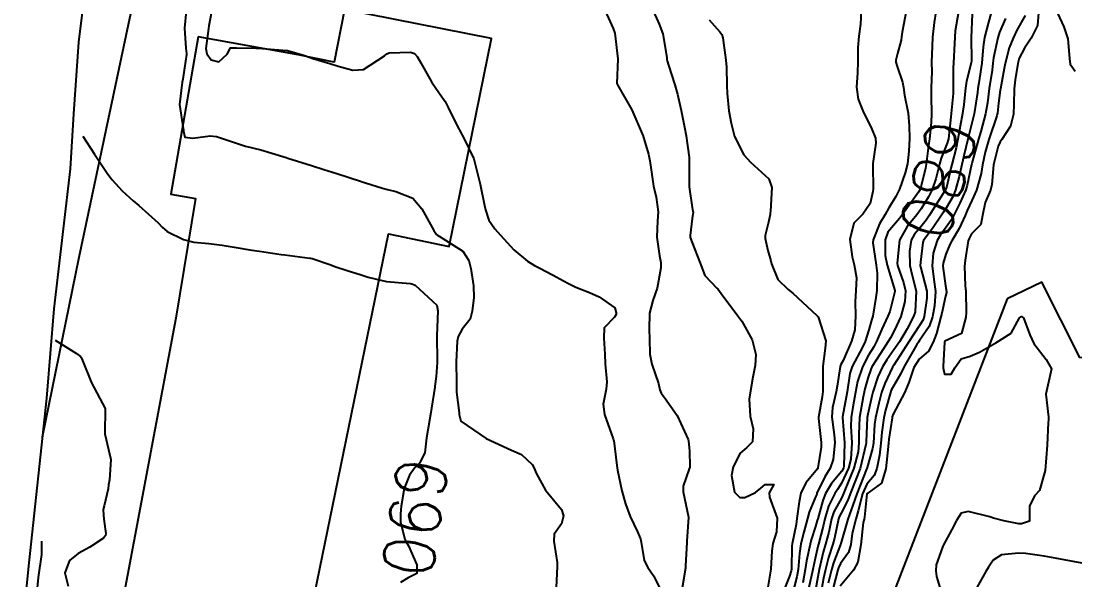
# Model space of a CAD drawing. Header units: metres. Extents: x 298520 to 308411, y 7433745 to 7450750.
# Drawn here: x 300208.3 to 300291.2, y 7445957.3 to 7446001.3 of the extents above; entities that cross this region are included whole.
import ezdxf
from ezdxf.enums import TextEntityAlignment as Align

# ---------------------------------------------------------------- set-up
doc = ezdxf.new("R2010")
doc.units = ezdxf.units.M
doc.header["$LTSCALE"] = 10
for name, color, linetype in [('Area', 45, 'Continuous'), ('Cotas', 45, 'Continuous'), ('Curvas de Nivel 1m', 11, 'Continuous'), ('Curvas de Nivel 5m', 15, 'Continuous'), ('Edificações', 30, 'Continuous'), ('Vias Primárias', 230, 'Continuous')]:
    doc.layers.add(name, color=color, linetype=linetype)
doc.styles.add('Style-STANDARD', font='STANDARD.shx')

msp = doc.modelspace()

# ---------------------------------------------------------------- linework, layer by layer
at = {"layer": 'Area'}
msp.add_polyline3d([(300208.323, 7445952.463, 692.177), (300208.966, 7445958.674, 698.467), (300210.34, 7445971.63, 691.207), (300210.923, 7445978.653, 692.237), (300212.205, 7445989.671, 695.197), (300212.48, 7445994.008, 689.756), (300212.86, 7445999.652, 689.287), (300213.581, 7446005.387, 689.097)], dxfattribs=at)
at = {"layer": 'Curvas de Nivel 1m', "flags": 128}
for points, elevation in [([(300221.317, 7446002.117), (300221.183, 7446000.742), (300221.28, 7445999.184), (300221.329, 7445998.739), (300221.333, 7445998.679), (300221.267, 7445998.139), (300221.046, 7445996.743), (300220.991, 7445996.485), (300220.791, 7445994.747), (300221.086, 7445992.861), (300221.107, 7445992.741), (300221.113, 7445992.652), (300221.197, 7445992.164), (300221.847, 7445992.083), (300223.199, 7445992.287), (300223.697, 7445992.216), (300225.193, 7445991.711), (300225.975, 7445991.472), (300227.188, 7445991.179), (300228.924, 7445990.653), (300229.182, 7445990.566), (300229.303, 7445990.527), (300231.173, 7445989.95), (300232.157, 7445989.626), (300233.163, 7445989.3), (300235.035, 7445988.701), (300235.154, 7445988.667), (300235.434, 7445988.576), (300236.756, 7445988.163), (300237.148, 7445988.041), (300237.799, 7445987.891), (300239.141, 7445987.374), (300239.854, 7445986.523), (300240.81, 7445984.819), (300241.021, 7445984.511), (300241.112, 7445984.445), (300241.232, 7445984.388), (300243.094, 7445983.193), (300243.55, 7445982.475), (300243.713, 7445981.837), (300243.931, 7445980.471), (300243.955, 7445979.565), (300243.822, 7445978.472), (300243.647, 7445977.854), (300243.019, 7445977.067), (300242.713, 7445976.484), (300242.641, 7445976.117), (300242.561, 7445974.486), (300242.586, 7445972.869), (300242.585, 7445972.486), (300242.59, 7445972.116), (300242.783, 7445970.482), (300242.803, 7445970.344), (300242.936, 7445969.836), (300244.913, 7445968.46), (300246.904, 7445967.535), (300247.687, 7445967.214), (300248.528, 7445966.415), (300248.664, 7445966.186), (300248.886, 7445965.688), (300249.591, 7445964.403), (300250.85, 7445962.867), (300251.01, 7445962.387), (300250.836, 7445961.744), (300250.278, 7445960.946), (300250.234, 7445960.396), (300250.497, 7445958.702), (300250.511, 7445958.393), (300250.428, 7445956.744)], 689), ([(300223.316, 7446002.038), (300223.105, 7446000.922), (300223.071, 7446000.722), (300222.859, 7445999.144), (300222.927, 7445998.723), (300223.268, 7445998.261), (300223.872, 7445998.109), (300224.537, 7445998.707), (300224.791, 7445999.194), (300225.28, 7445999.194), (300226.797, 7445999.161), (300227.28, 7445999.15), (300228.918, 7445999.014), (300229.278, 7445998.988), (300230.549, 7445998.631), (300231.081, 7445998.432), (300231.27, 7445998.371), (300232.621, 7445997.964), (300233.265, 7445997.766), (300234.414, 7445997.436), (300235.262, 7445997.504), (300236.93, 7445998.555), (300237.112, 7445998.716), (300237.277, 7445998.794), (300238.96, 7445998.851), (300239.276, 7445998.76), (300239.497, 7445998.528), (300239.786, 7445998.007), (300240.619, 7445996.516), (300241.244, 7445995.598), (300241.703, 7445994.968), (300241.931, 7445994.5), (300242.6, 7445993.101), (300242.947, 7445992.484), (300243.038, 7445992.319), (300243.199, 7445992.043), (300243.941, 7445990.472), (300244.215, 7445989.421), (300244.434, 7445988.467), (300244.799, 7445986.8), (300244.869, 7445986.463), (300245.125, 7445985.651), (300245.609, 7445984.944), (300246.053, 7445984.451), (300247.096, 7445983.318), (300248.161, 7445982.424), (300248.732, 7445982.068), (300249.078, 7445981.879), (300250.135, 7445981.337), (300251.067, 7445980.835), (300251.351, 7445980.671), (300251.981, 7445980.376), (300253.057, 7445979.947), (300253.802, 7445979.603), (300255.039, 7445978.733), (300255.153, 7445978.339), (300255.151, 7445978.22), (300255.029, 7445977.995), (300254.203, 7445977.166), (300254.17, 7445976.348), (300254.254, 7445975.093), (300254.29, 7445974.347), (300254.405, 7445972.912), (300254.353, 7445972.346), (300254.128, 7445971.171), (300254.219, 7445970.347), (300254.914, 7445968.433), (300254.947, 7445968.34), (300254.956, 7445968.296), (300255.194, 7445966.337), (300255.255, 7445965.971), (300255.584, 7445964.333), (300255.872, 7445963.316), (300256.251, 7445962.326), (300256.831, 7445961.12), (300257.069, 7445960.56), (300257.111, 7445960.316), (300257.359, 7445958.862), (300257.645, 7445958.307), (300258.117, 7445957.631), (300258.773, 7445956.29)], 688), ([(300254.179, 7446002.351), (300254.922, 7446000.728), (300255.045, 7446000.343), (300255.273, 7445998.34), (300255.202, 7445996.392), (300255.213, 7445996.34), (300255.252, 7445996.276), (300256.386, 7445994.328), (300257.204, 7445992.426), (300257.232, 7445992.348), (300257.242, 7445992.319), (300257.694, 7445990.819), (300257.804, 7445990.311), (300257.89, 7445989.592), (300258.097, 7445988.306), (300258.292, 7445987.45), (300258.45, 7445986.3), (300258.412, 7445985.587), (300258.358, 7445984.301), (300258.569, 7445982.82), (300258.666, 7445982.296), (300258.674, 7445981.891), (300258.372, 7445980.3), (300258.023, 7445979.331), (300257.762, 7445978.309), (300257.736, 7445977.025), (300257.775, 7445976.309), (300257.802, 7445975.109), (300257.947, 7445974.306), (300258.487, 7445972.781), (300258.592, 7445972.296), (300258.682, 7445972.016), (300258.957, 7445971.688), (300259.959, 7445970.28), (300260.801, 7445968.385), (300260.826, 7445968.271), (300260.905, 7445967.475), (300260.954, 7445966.269), (300260.945, 7445966.217), (300260.891, 7445966.073), (300260.429, 7445964.723), (300260.429, 7445964.274), (300260.843, 7445962.27), (300260.716, 7445960.379), (300260.71, 7445960.271), (300260.615, 7445958.452), (300260.594, 7445958.272), (300260.347, 7445956.704)], 687), ([(300257.977, 7446002.303), (300258.54, 7446001.068), (300258.811, 7446000.295), (300259.128, 7445998.439), (300259.139, 7445998.292), (300259.157, 7445998.177), (300259.268, 7445997.836), (300259.77, 7445996.285), (300259.97, 7445995.554), (300260.26, 7445994.28), (300260.529, 7445992.958), (300260.646, 7445992.276), (300260.883, 7445990.576), (300260.904, 7445990.273), (300260.891, 7445988.539), (300260.904, 7445988.272), (300261.137, 7445986.643), (300261.19, 7445986.325), (300261.194, 7445986.269), (300261.128, 7445985.77), (300260.958, 7445984.428), (300260.969, 7445984.271), (300261.108, 7445983.923), (300261.762, 7445982.26), (300262.114, 7445981.295), (300263.064, 7445980.3), (300263.14, 7445980.239), (300263.421, 7445979.873), (300264.637, 7445978.224), (300265.028, 7445977.684), (300265.841, 7445976.212), (300266.132, 7445975.079), (300266.083, 7445974.209), (300265.891, 7445973.299), (300265.705, 7445972.213), (300265.614, 7445971.555), (300265.698, 7445970.212), (300265.918, 7445969.221), (300265.879, 7445968.21), (300265.405, 7445967.718), (300264.904, 7445967.3), (300264.358, 7445966.228), (300264.211, 7445965.555), (300264.454, 7445964.226), (300264.867, 7445963.817), (300265.274, 7445963.809), (300266.104, 7445964.208), (300266.526, 7445964.554), (300266.879, 7445964.848), (300267.542, 7445964.852), (300267.195, 7445964.195), (300267.216, 7445963.847), (300267.804, 7445962.186), (300267.754, 7445961.108), (300267.48, 7445960.19), (300267.393, 7445959.612), (300267.317, 7445958.192), (300267.039, 7445956.459)], 686), ([(300274.43, 7446002.109), (300274.367, 7446001.055), (300274.234, 7446000.111), (300274.167, 7445999.234), (300274.168, 7445998.111), (300274.133, 7445997.242), (300274.056, 7445996.112), (300274.191, 7445995.158), (300274.596, 7445994.106), (300275.211, 7445992.939), (300275.554, 7445992.096), (300275.588, 7445991.707), (300275.355, 7445990.098), (300275.345, 7445989.933), (300275.375, 7445988.098), (300275.353, 7445987.896), (300275.141, 7445986.947), (300274.565, 7445986.109), (300273.84, 7445985.401), (300273.529, 7445984.124), (300273.718, 7445982.749), (300273.886, 7445982.118), (300274.057, 7445981.1), (300274.014, 7445980.116), (300273.957, 7445979.208), (300273.986, 7445978.116), (300273.924, 7445977.018), (300273.677, 7445976.12), (300272.998, 7445974.591), (300272.835, 7445974.291), (300272.784, 7445974.132), (300272.537, 7445972.567), (300272.462, 7445972.135), (300272.177, 7445970.911), (300272.112, 7445970.138), (300272.307, 7445968.751), (300272.356, 7445968.136), (300272.231, 7445966.805), (300271.987, 7445966.139), (300271.578, 7445965.451), (300270.947, 7445964.149), (300270.928, 7445964.094), (300270.87, 7445963.934), (300270.342, 7445962.664), (300270.197, 7445962.156), (300269.912, 7445961.079), (300269.684, 7445960.161), (300269.571, 7445959.403), (300269.468, 7445958.163), (300269.374, 7445957.577), (300268.99, 7445956.168)], 684), ([(300277.974, 7446002.07), (300277.655, 7446000.424), (300277.603, 7446000.075), (300277.563, 7445999.812), (300277.283, 7445998.743), (300277.14, 7445998.217), (300277.148, 7445998.081), (300277.269, 7445997.728), (300277.687, 7445996.503), (300277.753, 7445996.072), (300277.835, 7445995.48), (300278.112, 7445994.067), (300278.214, 7445993.066), (300278.219, 7445992.065), (300278.182, 7445991.055), (300278.064, 7445990.067), (300277.883, 7445989.359), (300277.44, 7445988.076), (300277.147, 7445987.504), (300276.614, 7445986.609), (300276.321, 7445986.088), (300275.875, 7445985.339), (300275.359, 7445984.097), (300275.343, 7445983.855), (300275.605, 7445982.095), (300275.689, 7445981.481), (300275.663, 7445980.094), (300275.586, 7445979.564), (300275.334, 7445978.097), (300275.27, 7445977.858), (300275.022, 7445977.017), (300274.749, 7445976.104), (300274.538, 7445975.637), (300273.724, 7445974.119), (300273.541, 7445973.566), (300273.311, 7445972.125), (300272.967, 7445970.154), (300272.963, 7445970.13), (300272.964, 7445970.109), (300273.112, 7445968.127), (300273.059, 7445966.292), (300273.022, 7445966.128), (300272.891, 7445965.898), (300272.091, 7445964.928), (300271.631, 7445964.142), (300271.414, 7445963.595), (300271.01, 7445962.148), (300270.975, 7445962.015), (300270.837, 7445961.525), (300270.494, 7445960.485), (300270.399, 7445960.154), (300270.128, 7445958.832), (300270.027, 7445958.158), (300269.831, 7445957.111)], 683), ([(300280.303, 7446002.04), (300280.171, 7446001.185), (300280.044, 7446000.043), (300279.999, 7445999.336), (300279.969, 7445998.043), (300279.978, 7445997.33), (300279.934, 7445996.043), (300279.923, 7445995.362), (300279.965, 7445994.043), (300279.938, 7445993.32), (300279.792, 7445992.044), (300279.716, 7445991.526), (300279.542, 7445990.046), (300279.489, 7445989.736), (300279.157, 7445988.335), (300279.093, 7445988.112), (300279.068, 7445988.051), (300278.943, 7445987.845), (300277.689, 7445986.072), (300277.442, 7445985.761), (300277.123, 7445985.412), (300276.515, 7445984.683), (300276.307, 7445984.088), (300276.314, 7445982.864), (300276.458, 7445982.086), (300277.063, 7445980.111), (300277.07, 7445980.087), (300277.062, 7445980.027), (300276.669, 7445978.453), (300276.531, 7445978.085), (300276.043, 7445977.07), (300275.634, 7445976.094), (300275.42, 7445975.685), (300275.002, 7445975.019), (300274.531, 7445974.107), (300274.142, 7445972.946), (300273.983, 7445972.115), (300273.772, 7445970.939), (300273.634, 7445970.12), (300273.614, 7445969.438), (300273.678, 7445968.119), (300273.614, 7445966.834), (300273.434, 7445966.122), (300272.881, 7445964.954), (300272.557, 7445964.453), (300272.354, 7445964.135), (300271.865, 7445963.133), (300271.556, 7445962.143), (300271.422, 7445961.559), (300271.055, 7445960.148), (300271.007, 7445959.962), (300270.806, 7445959.032), (300270.649, 7445958.298), (300270.618, 7445958.152), (300270.291, 7445956.642)], 682), ([(300282.091, 7446002.018), (300281.813, 7446000.527), (300281.782, 7446000.025), (300281.772, 7445999.549), (300281.678, 7445998.026), (300281.658, 7445997.637), (300281.668, 7445996.026), (300281.655, 7445995.617), (300281.513, 7445994.027), (300281.488, 7445993.76), (300281.297, 7445992.029), (300281.283, 7445991.949), (300281.2, 7445991.7), (300280.718, 7445990.505), (300280.585, 7445990.036), (300280.305, 7445988.9), (300280.016, 7445988.041), (300279.723, 7445987.468), (300279.138, 7445986.531), (300278.794, 7445986.055), (300278.037, 7445985.149), (300277.436, 7445984.075), (300277.259, 7445982.252), (300277.292, 7445982.077), (300277.747, 7445980.747), (300277.908, 7445980.067), (300277.866, 7445979.252), (300277.545, 7445978.072), (300277.021, 7445976.936), (300276.721, 7445976.377), (300276.551, 7445976.085), (300275.941, 7445975.154), (300275.276, 7445974.097), (300275.188, 7445973.9), (300274.981, 7445973.274), (300274.71, 7445972.361), (300274.656, 7445972.105), (300274.587, 7445971.734), (300274.306, 7445970.11), (300274.229, 7445968.804), (300274.246, 7445968.11), (300274.195, 7445967.4), (300273.857, 7445966.116), (300273.148, 7445964.398), (300273.039, 7445964.128), (300272.993, 7445964.006), (300272.867, 7445963.757), (300272.285, 7445962.702), (300272.099, 7445962.137), (300271.878, 7445961.094), (300271.618, 7445960.142), (300271.439, 7445959.518), (300271.13, 7445958.147), (300271.075, 7445957.862), (300270.774, 7445956.271)], 681), ([(300284.645, 7446001.987), (300284.43, 7446001.11), (300284.133, 7445999.998), (300284.012, 7445999.279), (300283.915, 7445998), (300283.689, 7445996.435), (300283.613, 7445996.005), (300283.572, 7445995.681), (300283.317, 7445994.009), (300283.219, 7445993.582), (300282.887, 7445992.332), (300282.814, 7445992.014), (300282.509, 7445990.698), (300282.345, 7445990.018), (300282.126, 7445989.063), (300281.853, 7445988.023), (300281.651, 7445987.522), (300281.139, 7445986.638), (300280.906, 7445986.262), (300280.757, 7445986.034), (300280.091, 7445985.068), (300279.335, 7445984.048), (300279.268, 7445983.882), (300279.086, 7445982.338), (300279.06, 7445982.05), (300279.063, 7445982.03), (300279.082, 7445981.978), (300279.592, 7445980.045), (300279.603, 7445979.496), (300279.377, 7445978.047), (300279.292, 7445977.786), (300279.026, 7445977.354), (300278.178, 7445976.063), (300276.994, 7445974.229), (300276.933, 7445974.141), (300276.899, 7445974.081), (300276.281, 7445972.78), (300276.033, 7445972.089), (300275.806, 7445971.24), (300275.549, 7445970.094), (300275.479, 7445969.551), (300275.39, 7445968.095), (300275.326, 7445967.678), (300274.894, 7445966.19), (300274.867, 7445966.1), (300274.853, 7445966.061), (300274.072, 7445964.112), (300273.765, 7445963.211), (300273.384, 7445962.122), (300272.824, 7445960.205), (300272.808, 7445960.145), (300272.807, 7445960.13), (300272.249, 7445958.688), (300272.09, 7445958.137), (300271.84, 7445957.081)], 679), ([(300288.387, 7446001.944), (300288.288, 7446000.966), (300287.806, 7445999.952), (300287.285, 7445999.178), (300286.868, 7445998.376), (300286.751, 7445997.965), (300286.542, 7445996.685), (300286.473, 7445995.968), (300286.439, 7445994.764), (300286.403, 7445993.968), (300286.162, 7445993.022), (300285.504, 7445991.977), (300285.366, 7445991.813), (300285.198, 7445991.459), (300284.845, 7445989.985), (300284.71, 7445988.436), (300284.598, 7445987.988), (300284.169, 7445987.02), (300283.966, 7445985.998), (300283.832, 7445985.29), (300283.111, 7445984.551), (300282.914, 7445984.204), (300282.856, 7445984.012), (300282.6, 7445982.502), (300282.543, 7445982.015), (300282.616, 7445980.466), (300282.665, 7445980.014), (300282.684, 7445978.367), (300282.666, 7445978.014), (300282.307, 7445976.73), (300281.014, 7445976.113), (300280.986, 7445976.057), (300280.982, 7445976.03), (300280.876, 7445974.139), (300280.869, 7445974.031), (300280.978, 7445973.525), (300281.493, 7445973.51), (300281.787, 7445974.022), (300282.283, 7445974.728), (300282.997, 7445974.941), (300283.735, 7445975.266), (300285.013, 7445975.98), (300286.232, 7445976.757), (300286.891, 7445977.961), (300286.955, 7445978.039), (300287.034, 7445978.052), (300287.189, 7445977.958), (300287.697, 7445976.627), (300288, 7445975.945), (300288.994, 7445974.688), (300289.413, 7445973.934), (300288.963, 7445971.94), (300289.155, 7445970.147), (300289.159, 7445969.937), (300289.149, 7445969.728), (300289.069, 7445967.938), (300288.893, 7445965.94), (300288.453, 7445964.368), (300288.061, 7445963.948), (300287.678, 7445963.134), (300287.667, 7445961.952), (300287.05, 7445961.749), (300286.841, 7445961.752), (300285.649, 7445961.972), (300284.846, 7445962.202), (300284.544, 7445962.288), (300282.853, 7445962.713), (300282.287, 7445962.58), (300281.927, 7445962.019), (300281.562, 7445961.296), (300280.868, 7445960.03), (300280.853, 7445960), (300280.821, 7445959.914), (300280.328, 7445958.509), (300280.288, 7445958.038), (300280.361, 7445957.608), (300280.775, 7445956.21)], 676), ([(300285.774, 7446001.517), (300285.307, 7446000.428), (300285.166, 7445999.982), (300284.849, 7445998.417), (300284.797, 7445997.987), (300284.722, 7445997.443), (300284.498, 7445995.991), (300284.352, 7445994.877), (300284.2, 7445993.995), (300283.834, 7445992.625), (300283.649, 7445992.003), (300283.186, 7445990.307), (300283.127, 7445990.067), (300283.112, 7445990.011), (300282.768, 7445988.404), (300282.653, 7445988.015), (300282.194, 7445986.968), (300281.719, 7445986.024), (300281.512, 7445985.642), (300281.119, 7445985.078), (300280.669, 7445984.475), (300280.413, 7445984.037), (300280.094, 7445983.039), (300280.009, 7445982.041), (300280.146, 7445980.965), (300280.267, 7445980.038), (300280.187, 7445978.898), (300280.038, 7445978.04), (300279.784, 7445977.283), (300279.014, 7445976.16), (300278.936, 7445976.051), (300278.803, 7445975.845), (300277.787, 7445974.068), (300277.521, 7445973.535), (300276.971, 7445972.589), (300276.79, 7445972.258), (300276.728, 7445972.082), (300276.34, 7445970.695), (300276.208, 7445970.087), (300276.047, 7445968.968), (300275.977, 7445968.089), (300275.856, 7445967.138), (300275.652, 7445966.092), (300275.439, 7445965.543), (300274.881, 7445964.878), (300274.519, 7445964.105), (300274.2, 7445962.763), (300274.016, 7445962.112), (300273.715, 7445961), (300273.603, 7445960.118), (300273.439, 7445959.495), (300272.8, 7445958.619), (300272.634, 7445958.293), (300272.583, 7445958.132), (300272.214, 7445956.7)], 678), ([(300287.32, 7446001.746), (300286.682, 7446000.587), (300286.372, 7445999.969), (300286.063, 7445999.201), (300285.744, 7445997.975), (300285.669, 7445997.576), (300285.382, 7445995.979), (300285.367, 7445995.863), (300285.236, 7445994.854), (300285.143, 7445994.062), (300285.13, 7445993.981), (300285.093, 7445993.853), (300284.476, 7445991.991), (300284.183, 7445990.986), (300283.979, 7445989.998), (300283.871, 7445989.301), (300283.511, 7445988.005), (300283.145, 7445987.185), (300282.757, 7445986.394), (300282.602, 7445986.015), (300282.146, 7445984.991), (300281.552, 7445984.026), (300281.39, 7445983.737), (300281.092, 7445982.957), (300280.871, 7445982.246), (300280.861, 7445982.032), (300281.067, 7445980.471), (300281.148, 7445980.029), (300281.143, 7445979.948), (300281.057, 7445979.657), (300280.76, 7445978.31), (300280.706, 7445978.033), (300280.34, 7445976.717), (300280.09, 7445976.039), (300279.721, 7445975.324), (300278.999, 7445974.7), (300278.572, 7445974.056), (300278.177, 7445972.859), (300277.828, 7445972.067), (300276.946, 7445970.383), (300276.87, 7445970.155), (300276.851, 7445970.081), (300276.601, 7445968.4), (300276.566, 7445968.083), (300276.418, 7445966.565), (300276.365, 7445966.085), (300276.012, 7445964.958), (300274.873, 7445964.105), (300274.684, 7445962.264), (300274.648, 7445962.103), (300274.585, 7445961.848), (300274.407, 7445960.106), (300274.175, 7445958.736), (300273.825, 7445958.115), (300272.78, 7445956.854)], 677), ([(300211.003, 7445976.19), (300212.679, 7445975.161), (300212.994, 7445974.922), (300213.058, 7445974.839), (300213.1, 7445974.731), (300213.861, 7445972.831), (300214.943, 7445970.82), (300214.923, 7445968.82), (300215.385, 7445966.813), (300215.277, 7445965.214), (300215.214, 7445964.815), (300215.172, 7445964.512), (300214.848, 7445963.17), (300214.783, 7445962.881), (300214.781, 7445962.821), (300214.836, 7445962.111), (300214.995, 7445960.988), (300214.979, 7445960.818), (300214.821, 7445960.612), (300213.726, 7445959.918), (300212.809, 7445959.413), (300212.13, 7445958.85), (300211.763, 7445957.881), (300212.028, 7445956.851)], 691), ([(300209.923, 7445960.38), (300209.92, 7445959.347), (300209.669, 7445957.535), (300209.561, 7445956.459)], 692)]:
    msp.add_lwpolyline(points, dxfattribs=dict(at, elevation=elevation))
at = {"layer": 'Curvas de Nivel 5m', "flags": 128}
for points, elevation in [([(300289.866, 7446001.925), (300290.376, 7446000.85), (300290.69, 7445999.916), (300290.825, 7445998.367), (300290.861, 7445997.914), (300291.267, 7445997.365)], 675), ([(300262.468, 7446001.406), (300263.305, 7446000.466), (300263.467, 7446000.238), (300263.541, 7445999.996), (300263.782, 7445998.235), (300263.816, 7445997.686), (300263.848, 7445996.234), (300263.877, 7445995.6), (300264.02, 7445994.232), (300264.183, 7445993.261), (300264.453, 7445992.227), (300265.189, 7445990.787), (300265.712, 7445990.215), (300267.163, 7445988.89), (300267.4, 7445988.196), (300267.297, 7445986.36), (300267.276, 7445986.198), (300267.253, 7445986.076), (300267.122, 7445985.477), (300266.872, 7445984.437), (300266.867, 7445984.202), (300267.093, 7445983.25), (300267.325, 7445982.436), (300267.382, 7445982.196), (300267.856, 7445980.973), (300268.689, 7445980.176), (300269.059, 7445979.902), (300270.947, 7445978.151), (300271.032, 7445978.021), (300271.655, 7445976.144), (300271.588, 7445975.563), (300271.398, 7445974.146), (300271.399, 7445973.734), (300271.404, 7445972.146), (300271.36, 7445971.745), (300271.066, 7445970.149), (300271.064, 7445970.026), (300271.279, 7445968.146), (300271.267, 7445967.789), (300271.011, 7445966.149), (300270.977, 7445966.064), (300270.891, 7445965.946), (300270.063, 7445964.976), (300269.689, 7445964.162), (300269.541, 7445963.485), (300269.375, 7445962.165), (300269.304, 7445961.7), (300268.986, 7445960.168), (300268.973, 7445960.016), (300268.938, 7445958.169), (300268.92, 7445958.04), (300268.788, 7445957.633), (300268.207, 7445956.178)], 685), ([(300283.165, 7446001.846), (300283.077, 7446000.012), (300283.104, 7445998.183), (300283.085, 7445998.012), (300282.709, 7445996.565), (300282.634, 7445996.016), (300282.506, 7445994.745), (300282.391, 7445994.018), (300282.209, 7445993.024), (300282.035, 7445992.022), (300281.895, 7445991.324), (300281.563, 7445990.026), (300281.486, 7445989.719), (300281.157, 7445988.319), (300281.097, 7445988.087), (300281.069, 7445988.031), (300280.319, 7445986.86), (300279.807, 7445986.043), (300279.533, 7445985.64), (300279.119, 7445985.118), (300278.626, 7445984.541), (300278.357, 7445984.061), (300278.235, 7445983.204), (300278.257, 7445982.062), (300278.41, 7445981.393), (300278.748, 7445980.055), (300278.662, 7445978.433), (300278.546, 7445978.057), (300278.055, 7445977.097), (300277.43, 7445976.074), (300277.007, 7445975.444), (300276.44, 7445974.644), (300276.097, 7445974.089), (300275.747, 7445973.326), (300275.339, 7445972.096), (300275.262, 7445971.795), (300274.946, 7445970.387), (300274.905, 7445970.101), (300274.809, 7445968.207), (300274.812, 7445968.102), (300274.799, 7445967.989), (300274.336, 7445966.108), (300274, 7445965.229), (300273.554, 7445964.12), (300273.369, 7445963.618), (300272.85, 7445962.592), (300272.687, 7445962.29), (300272.635, 7445962.132), (300272.339, 7445960.624), (300272.202, 7445960.136), (300271.852, 7445959.095), (300271.606, 7445958.142), (300271.46, 7445957.469), (300271.227, 7445956.145)], 680), ([(300213.193, 7445992.25), (300214.103, 7445990.831), (300215.16, 7445989.264), (300215.494, 7445988.815), (300216.277, 7445987.936), (300217.137, 7445987.165), (300217.586, 7445986.785), (300219.119, 7445985.428), (300219.437, 7445985.086), (300219.83, 7445984.759), (300221.104, 7445984.131), (300221.917, 7445983.915), (300223.099, 7445983.805), (300224.147, 7445983.66), (300225.095, 7445983.502), (300226.489, 7445983.282), (300227.091, 7445983.191), (300228.797, 7445982.943), (300229.087, 7445982.905), (300231.053, 7445982.661), (300231.083, 7445982.656), (300231.228, 7445982.628), (300232.611, 7445982.139), (300233.077, 7445981.979), (300233.973, 7445981.691), (300235.07, 7445981.333), (300235.64, 7445981.143), (300237.065, 7445980.807), (300238.942, 7445980.653), (300239.064, 7445980.635), (300239.323, 7445980.527), (300241.039, 7445978.947), (300241.107, 7445978.509), (300241.039, 7445976.535), (300241.036, 7445976.51), (300241.055, 7445974.57), (300241.052, 7445974.509), (300241.052, 7445974.449), (300240.975, 7445973.335), (300240.888, 7445972.587), (300240.877, 7445972.511), (300240.608, 7445970.852), (300240.559, 7445970.514), (300240.317, 7445969.128), (300240.227, 7445968.517), (300240.099, 7445967.324), (300239.685, 7445966.522), (300239.287, 7445966.127), (300238.883, 7445965.578), (300238.477, 7445964.536), (300238.242, 7445963.149), (300238.18, 7445962.54), (300238.182, 7445961.885), (300238.518, 7445960.535), (300238.622, 7445960.334), (300238.818, 7445960.012), (300239.475, 7445958.523), (300239.468, 7445957.848), (300238.787, 7445957.491), (300238.177, 7445957.144)], 690), ([(300292.094, 7445958.607), (300290.807, 7445958.838), (300289.696, 7445959.04), (300288.812, 7445959.201), (300287.363, 7445959.406), (300286.815, 7445959.44), (300285.473, 7445959.313), (300284.807, 7445958.891), (300284.436, 7445958.347), (300284.226, 7445957.989), (300283.527, 7445956.746)], 675)]:
    msp.add_lwpolyline(points, dxfattribs=dict(at, elevation=elevation))
at = {"layer": 'Edificações'}
for points in [[(300222.269, 7446000.063), (300220.102, 7445987.682), (300222.049, 7445987.341), (300220.496, 7445977.929), (300216.12, 7445954.636), (300214.103, 7445954.918), (300213.018, 7445948.752), (300235.348, 7445944.512), (300236.959, 7445952.999), (300230.999, 7445954.131), (300237.24, 7445984.552), (300241.998, 7445983.575), (300245.348, 7445999.941), (300233.771, 7446002.224), (300232.953, 7445998.077), (300230.114, 7445998.636)], [(300285.922, 7445979.448), (300274.728, 7445950.543), (300277.727, 7445945.804), (300279.234, 7445946.758), (300279.234, 7445946.758), (300279.749, 7445946.255), (300297.524, 7445957.124), (300298.377, 7445955.729), (300300.05, 7445956.751), (300300.942, 7445955.293), (300310.134, 7445961.162), (300308.289, 7445964.052), (300312.229, 7445966.568), (300306.252, 7445976.297), (300302.782, 7445972.473), (300301.667, 7445974.586), (300291.634, 7445974.838), (300288.651, 7445980.764)]]:
    msp.add_lwpolyline(points, close=True, dxfattribs=at)
at = {"layer": 'Vias Primárias'}
msp.add_lwpolyline([(300210.018, 7445968.594), (300212.893, 7445982.728), (300220.667, 7446019.354)], dxfattribs=at)

# ---------------------------------------------------------------- texts
at = {"layer": 'Cotas', "style": 'Style-STANDARD'}
for s, rotation, p in [('680', 254.07708, (300280.545, 7445988.866, 680)), ('690', 261.71151, (300239.333, 7445962.298, 690))]:
    msp.add_text(s, height=4, rotation=rotation, dxfattribs=at).set_placement(p, align=Align.MIDDLE_CENTER)

doc.saveas('drawing.dxf')
